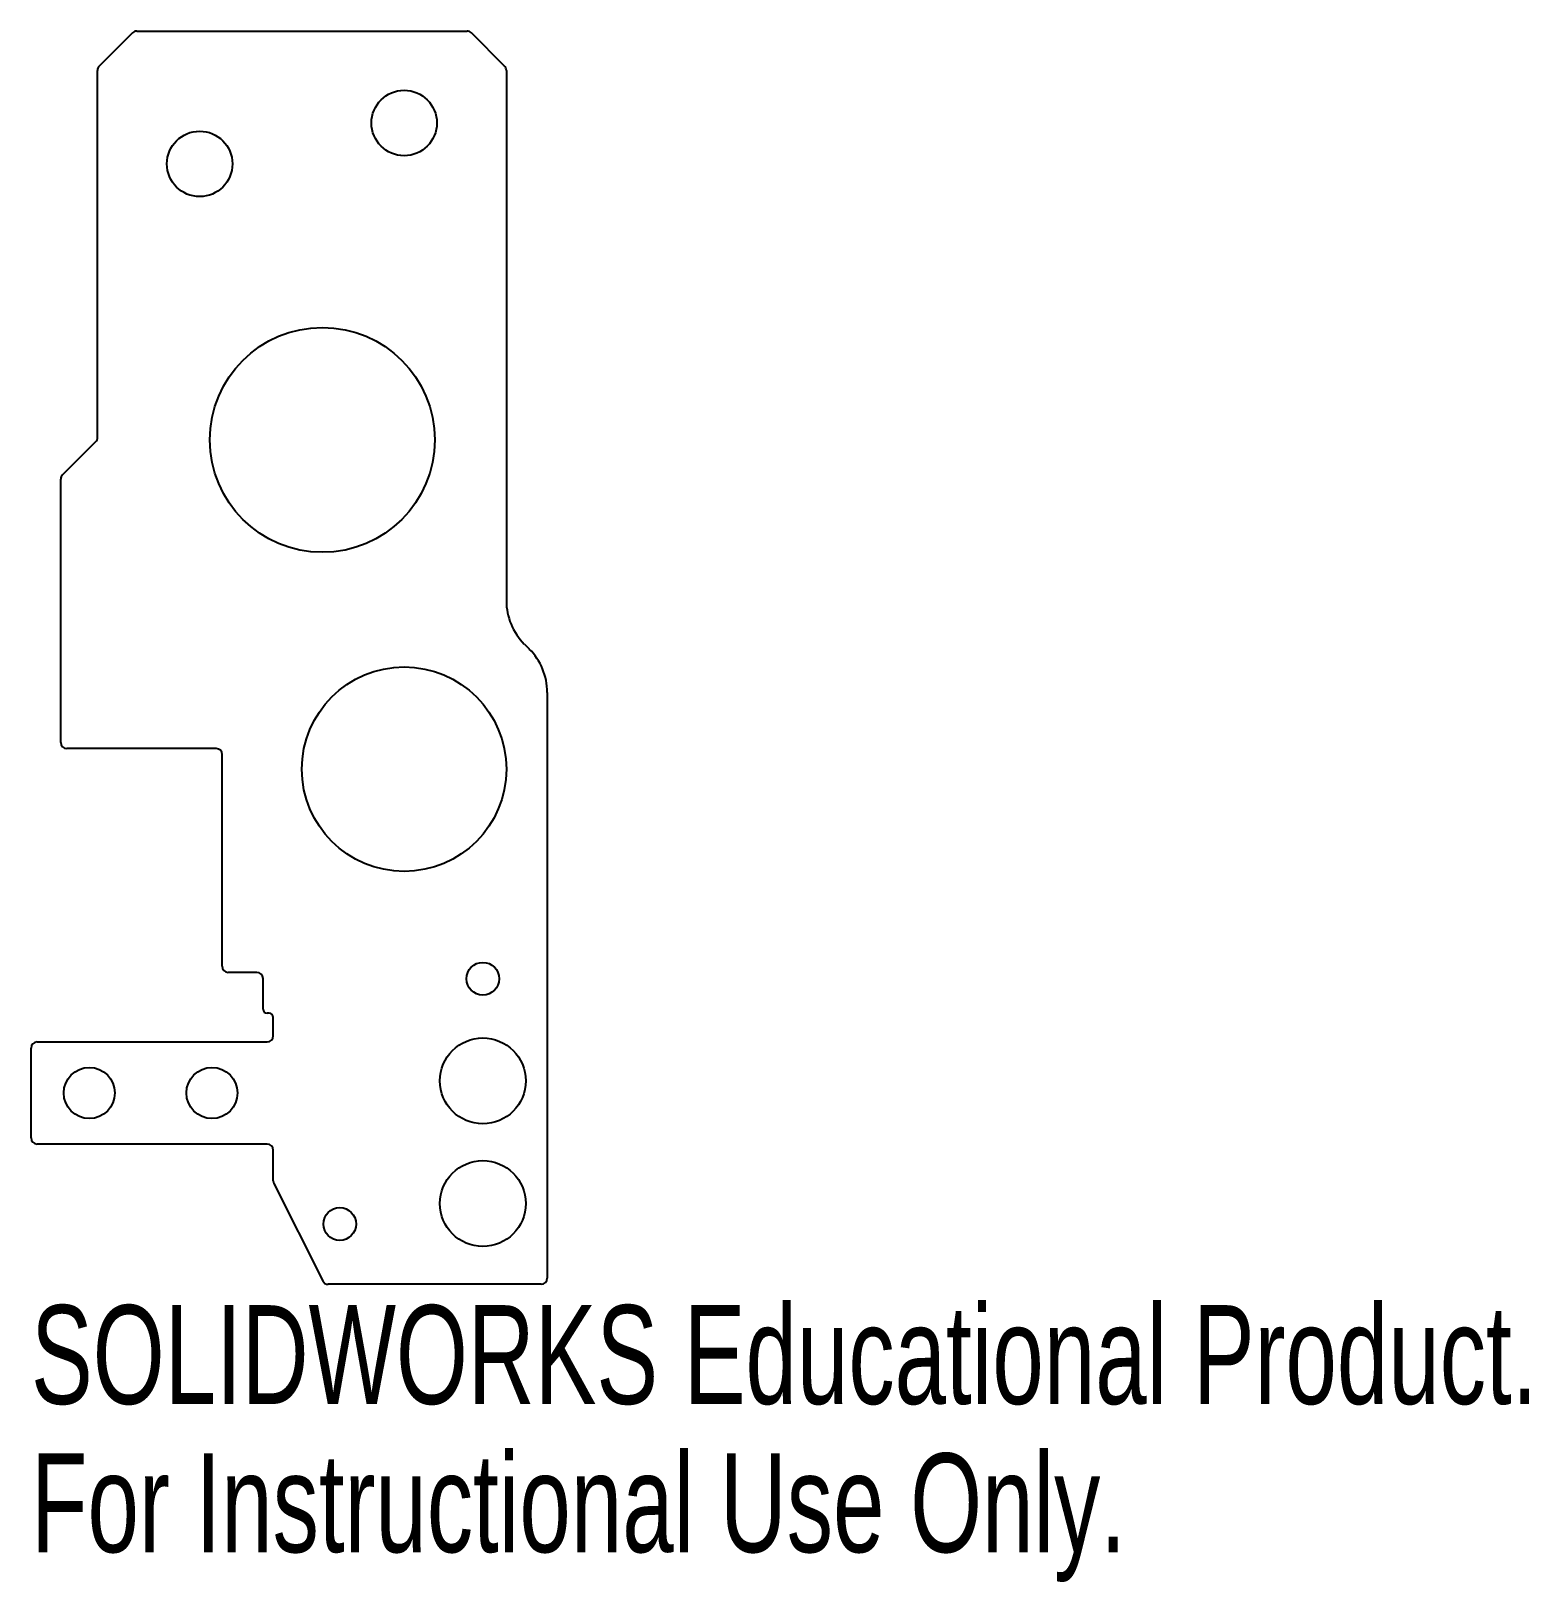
# Model space of a CAD drawing. Header units: millimetres. Extents: x -25.3 to 48, y -14.6 to 61.3.
import ezdxf

# ---------------------------------------------------------------- set-up
doc = ezdxf.new("R2010")
doc.units = ezdxf.units.MM
doc.styles.add('SLDTEXTSTYLE0', font='TXT', dxfattribs={"width": 0.7})

msp = doc.modelspace()

# ---------------------------------------------------------------- linework, layer by layer
at = {"color": 7, "linetype": 'Continuous', "lineweight": 25}
for p, q in [((-20.288, 61.222), (-21.912, 59.598)), ((-20.076, 61.31), (-3.924, 61.31)), ((-2.088, 59.598), (-3.712, 61.222)), ((-22, 41.434), (-22, 59.386)), ((-2, 59.386), (-2, 33.443)), ((-22.088, 41.222), (-23.712, 39.598)), ((-23.8, 26.51), (-23.8, 39.386)), ((-1.121, 31.321), (-0.879, 31.079)), ((0, 28.957), (0, 0.3)), ((-16.2, 26.21), (-23.5, 26.21)), ((-15.9, 15.56), (-15.9, 25.91)), ((-14.2, 15.26), (-15.6, 15.26)), ((-13.9, 13.46), (-13.9, 14.96)), ((-13.6, 13.26), (-13.7, 13.26)), ((-13.4, 12.16), (-13.4, 13.06)), ((-25.25, 7.16), (-25.25, 11.56)), ((-24.95, 11.86), (-13.7, 11.86)), ((-13.7, 6.86), (-24.95, 6.86)), ((-13.4, 5.07), (-13.4, 6.56)), ((-13.368, 4.936), (-10.983, 0.166)), ((-0.3, 0), (-10.715, 0))]:
    msp.add_line(p, q, dxfattribs=at)
for centre, radius in [((-7, 56.81), 1.6), ((-17, 54.81), 1.6), ((-11, 41.31), 5.5), ((-7, 25.2), 5), ((-3.15, 14.95), 0.8), ((-3.15, 9.95), 2.1), ((-22.4, 9.36), 1.25), ((-16.4, 9.36), 1.25), ((-3.15, 3.95), 2.1), ((-10.15, 2.95), 0.8)]:
    msp.add_circle(centre, radius, dxfattribs=at)
for centre, radius, start, end in [((-20.076, 61.01), 0.3, 90, 135), ((-3.924, 61.01), 0.3, 45, 90), ((-21.7, 59.386), 0.3, 135, 180), ((-2.3, 59.386), 0.3, 0, 45), ((-22.3, 41.434), 0.3, 315, 0), ((-23.5, 39.386), 0.3, 135, 180), ((1, 33.443), 3, 180, 225), ((-3, 28.957), 3, 0, 45), ((-23.5, 26.51), 0.3, 180, 270), ((-16.2, 25.91), 0.3, 0, 90), ((-15.6, 15.56), 0.3, 180, 270), ((-14.2, 14.96), 0.3, 0, 90), ((-13.7, 13.46), 0.2, 180, 270), ((-13.6, 13.06), 0.2, 0, 90), ((-13.7, 12.16), 0.3, 270, 0), ((-24.95, 11.56), 0.3, 90, 180), ((-24.95, 7.16), 0.3, 180, 270), ((-13.7, 6.56), 0.3, 0, 90), ((-13.1, 5.07), 0.3, 180, 206.57), ((-10.715, 0.3), 0.3, 206.57, 270), ((-0.3, 0.3), 0.3, 270, 0)]:
    msp.add_arc(centre, radius, start, end, dxfattribs=at)

# ---------------------------------------------------------------- texts
at = {"color": 7, "linetype": 'Continuous', "char_height": 4.83362, "attachment_point": 1, "style": 'SLDTEXTSTYLE0'}
for s, insert in [('SOLIDWORKS Educational Product.', (-25.25, -1.02)), ('For Instructional Use Only.', (-25.25, -8.27))]:
    msp.add_mtext(s, dxfattribs=dict(at, insert=insert))

doc.saveas('drawing.dxf')
